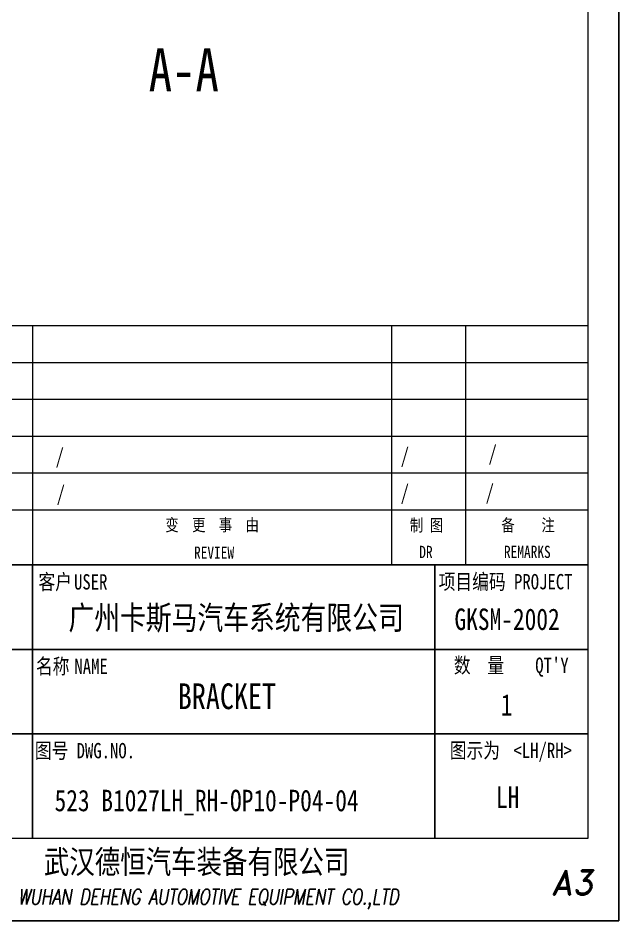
# Model space of a CAD drawing. Header units: millimetres. Extents: x -49572 to 104182, y -50696 to 51993.
# Drawn here: x -47008 to -46910.2, y 44871.9 to 45019 of the extents above; entities that cross this region are included whole.
import ezdxf
from ezdxf.enums import TextEntityAlignment as Align

# ---------------------------------------------------------------- set-up
doc = ezdxf.new("R2010")
doc.units = ezdxf.units.MM
doc.header["$LTSCALE"] = 0.5
for name, color, linetype in [('图\\M+19E79\\M+195B6\\M+18E9A', 7, 'Continuous'), ('图号', 7, 'Continuous'), ('图名', 7, 'Continuous'), ('数量', 7, 'Continuous'), ('材质', 7, 'Continuous')]:
    doc.layers.add(name, color=color, linetype=linetype)
doc.layers.add('图框', color=7, linetype='Continuous', lineweight=18)
doc.layers.add('打印', color=7, linetype='Continuous', lineweight=15, plot=False)
doc.layers.add('打印-禁用', color=7, linetype='Continuous', lineweight=15, plot=False)
doc.styles.add('国标', font='simfang.ttf', dxfattribs={"width": 0.8})
doc.styles.add('标题\\M+18E9A', font='romand.shx', dxfattribs={"oblique": 10, "bigfont": 'bigfont.shx'})

# ---------------------------------------------------------------- blocks, each defined once
blk = doc.blocks.new('GZDEH零件A3图框V01版')
at = {"layer": '图\\M+19E79\\M+195B6\\M+18E9A', "color": 7}
blk.add_line((3272.49, -1788.46), (3092.49, -1788.46), dxfattribs=at)
at = {"layer": '图\\M+19E79\\M+195B6\\M+18E9A', "color": 9}
for p, q in [((3272.49, -1788.46), (3092.49, -1788.46)), ((3181.99, -1788.46), (3181.99, -1832.96)), ((3247.49, -1788.46), (3247.49, -1832.96)), ((3181.99, -1802.21), (3092.49, -1802.21)), ((3181.99, -1802.21), (3272.49, -1802.21)), ((3181.99, -1815.96), (3092.49, -1815.96)), ((3181.99, -1815.96), (3272.49, -1815.96))]:
    blk.add_line(p, q, dxfattribs=at)
at = {"layer": '图框', "linetype": 'Continuous'}
for p, q in [((3272.49, -1832.96), (3272.49, -1554.46)), ((3157.49, -1749.46), (3272.49, -1749.46)), ((2882.49, -1832.96), (3272.49, -1832.96))]:
    blk.add_line(p, q, dxfattribs=at)
at = {"layer": '图框', "color": 9, "linetype": 'Continuous'}
blk.add_line((3181.99, -1749.46), (3181.99, -1832.96), dxfattribs=at)
at = {"layer": '图框', "color": 9}
for p, q in [((3240.49, -1788.46), (3240.49, -1749.46)), ((3252.49, -1749.46), (3252.49, -1788.46)), ((3157.49, -1755.46), (3272.49, -1755.46)), ((3157.49, -1761.46), (3272.49, -1761.46)), ((3157.49, -1767.46), (3272.49, -1767.46)), ((3157.49, -1773.46), (3272.49, -1773.46)), ((3157.49, -1779.46), (3272.49, -1779.46))]:
    blk.add_line(p, q, dxfattribs=at)
at = {"layer": '打印-禁用', "linetype": 'Continuous'}
for p, q in [((3277.49, -1846.46), (3277.49, -1549.46)), ((2857.49, -1846.46), (3277.49, -1846.46))]:
    blk.add_line(p, q, dxfattribs=at)
at = {"layer": '图\\M+19E79\\M+195B6\\M+18E9A', "color": 9, "style": '国标', "width": 0.8}
for s, p in [('客户', (3185.68, -1792.46)), ('USER', (3191.46, -1792.46))]:
    blk.add_text(s, height=2.5, dxfattribs=at).set_placement(p, align=Align.CENTER)
for s, p in [('项目编码 PROJECT', (3248.13, -1792.43)), ('名称\u3000', (3182.54, -1806.21)), ('数  量', (3250.61, -1806.05)), ("QT'Y ", (3263.86, -1806.05)), ('NAME', (3188.8, -1806.21)), ('图号', (3182.36, -1819.96)), ('DWG.NO.', (3189.16, -1819.96)), ('图示为', (3249.94, -1819.93)), ('<LH/RH>', (3260.31, -1819.93))]:
    blk.add_text(s, height=2.5, dxfattribs=at).set_placement(p)
at = {"layer": '图\\M+19E79\\M+195B6\\M+18E9A', "color": 7, "lineweight": -3, "style": '国标', "width": 0.8}
blk.add_text('武汉德恒汽车装备有限公司', height=3.8, dxfattribs=at).set_placement((3183.83, -1838.73))
at = {"layer": '图\\M+19E79\\M+195B6\\M+18E9A', "color": 7, "style": '标题\\M+18E9A', "oblique": 10}
blk.add_text('A3', height=4, dxfattribs=at).set_placement((3269.91, -1840.2), align=Align.MIDDLE)
at = {"layer": '图\\M+19E79\\M+195B6\\M+18E9A', "color": 7, "style": '标题\\M+18E9A', "oblique": 10, "width": 0.75}
blk.add_text('WUHAN DEHENG AUTOMOTIVE EQUIPMENT CO.,LTD ', height=2.5, dxfattribs=at).set_placement((3211.26, -1842.9), align=Align.MIDDLE)
at = {"layer": '图框', "color": 9, "style": '国标', "width": 0.8}
for s, p in [('变  更  事  由', (3211.24, -1782.93)), ('REVIEW', (3211.55, -1787.45))]:
    blk.add_text(s, height=2, dxfattribs=at).set_placement(p, align=Align.CENTER)
for s, p in [('制 图', (3246.15, -1781.95)), ('备    注', (3262.68, -1781.92)), ('DR', (3246.06, -1786.34)), ('REMARKS', (3262.57, -1786.32))]:
    blk.add_text(s, height=2, dxfattribs=at).set_placement(p, align=Align.MIDDLE)
blk = doc.blocks.new('DEH A3')
at = {"layer": '图框'}
blk.add_blockref('GZDEH零件A3图框V01版', (-2857.49, 1846.46), dxfattribs=at)

msp = doc.modelspace()

# ---------------------------------------------------------------- linework, layer by layer
at = {"layer": '打印'}
msp.add_lwpolyline([(-47330.176, 45168.886), (-46910.176, 45168.886), (-46910.176, 44871.886), (-47330.176, 44871.886)], close=True, dxfattribs=at)

# ---------------------------------------------------------------- block references
at = {"layer": '图框'}
msp.add_blockref('DEH A3', (-47330.176, 44871.886), dxfattribs=at)

# ---------------------------------------------------------------- texts
at = {"layer": '图\\M+19E79\\M+195B6\\M+18E9A', "color": 3, "style": '国标', "width": 0.8}
for s, height, p in [('/', 2.5, (-46931.431, 44946.828)), ('/', 2.5, (-47001.931, 44946.359)), ('/', 2.5, (-46945.726, 44946.457)), ('/', 2.5, (-47001.759, 44940.274)), ('/', 2.5, (-46945.726, 44940.457)), ('/', 2.5, (-46931.894, 44940.468)), ('广州卡斯马汽车系统有限公司', 3.85, (-46999.831, 44919.367)), ('GKSM-2002', 3.5, (-46936.959, 44919.296))]:
    msp.add_text(s, height=height, dxfattribs=at).set_placement(p)
msp.add_text('LH', height=3.5, dxfattribs=at).set_placement((-46928.304, 44890.303), align=Align.CENTER)
at = {"layer": '图号', "color": 3, "style": '国标', "width": 0.8}
msp.add_text('523 B1027LH_RH-OP10-P04-04', height=3.5, dxfattribs=at).set_placement((-47002.096, 44889.76))
at = {"layer": '图名', "color": 3, "style": '国标', "width": 0.8}
msp.add_text('BRACKET', height=4.2, dxfattribs=at).set_placement((-46974.024, 44906.4), align=Align.CENTER)
at = {"layer": '数量', "color": 3, "style": '国标', "width": 0.8}
msp.add_text('1', height=3.5, dxfattribs=at).set_placement((-46928.458, 44905.335), align=Align.CENTER)
at = {"layer": '材质', "color": 3, "style": '国标', "width": 0.8}
msp.add_text('A-A', height=7, dxfattribs=at).set_placement((-46981.048, 45007.077), align=Align.CENTER)

doc.saveas('drawing.dxf')
